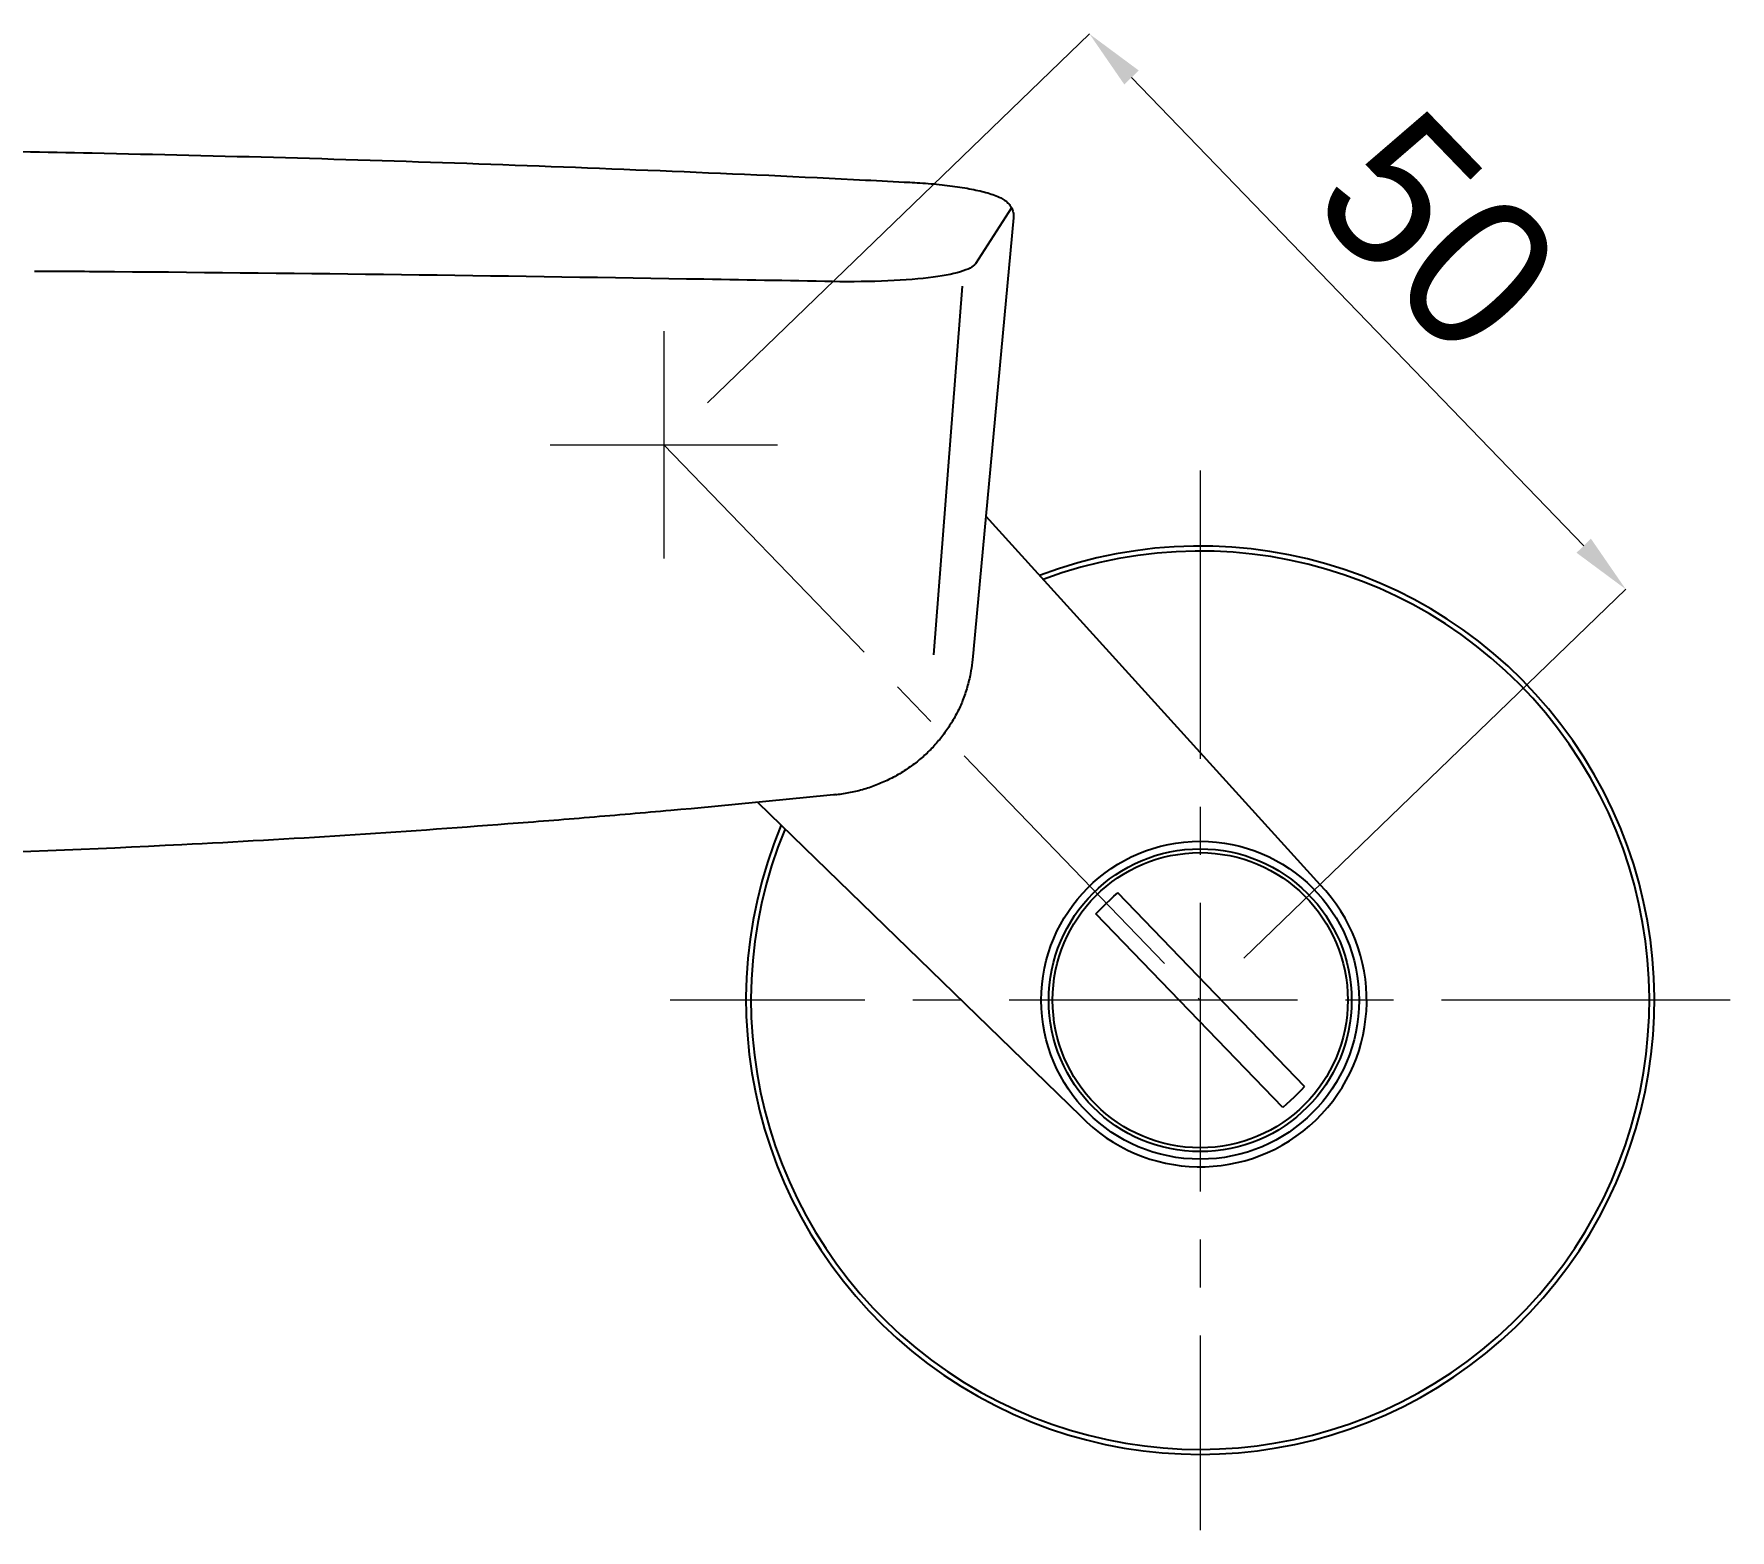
# Model space of a CAD drawing. Extents: x 0 to 1128, y 0 to 827.
# Drawn here: x 316.6 to 428.7, y 146.6 to 245.4 of the extents above; entities that cross this region are included whole.
import ezdxf

# ---------------------------------------------------------------- set-up
doc = ezdxf.new("R2010")
doc.units = 0
doc.header["$LTSCALE"] = 2
doc.header["$MEASUREMENT"] = 0
doc.header["$PDMODE"] = 3
doc.header["$PDSIZE"] = -10
doc.linetypes.add('CENTER2', pattern=[28.575, 19.05, -3.175, 3.175, -3.175])
doc.layers.get('0').update_dxf_attribs({"linetype": 'CONTINUOUS'})
doc.layers.get('DEFPOINTS').update_dxf_attribs({"linetype": 'CONTINUOUS'})
doc.layers.add('1', color=7, linetype='CONTINUOUS')
doc.layers.add('DEF_LAYER_ASSEM_MEMBER', color=7, linetype='CONTINUOUS')
doc.layers.add('Cneter', color=1, linetype='CENTER2', lineweight=13)
doc.styles.add('Daelim Dimension', font='')
doc.styles.get('Daelim Dimension').set_extended_font_data('나눔고딕')
doc.dimstyles.new('DEFAULT', dxfattribs={"dimscale": 2, "dimtxt": 2, "dimasz": 2, "dimexe": 0, "dimexo": 2, "dimgap": 1, "dimtad": 1, "dimdec": 1, "dimzin": 9, "dimdsep": 46, "dimtxsty": 'Daelim Dimension', "dimcen": 0.5, "dimclrd": 252, "dimclre": 252, "dimclrt": 3, "dimadec": 1, "dimazin": 0, "dimtfac": 1, "dimtdec": 1, "dimtix": 1, "dimtmove": 0, "dimatfit": 3, "dimfxl": 1, "dimtolj": 1, "dimtzin": 1, "dimlwd": 9, "dimlwe": 9, "dimarcsym": 0})

# ---------------------------------------------------------------- blocks, each defined once
blk = doc.blocks.new('*D8')
at = {"color": 5, "lineweight": 9, "ltscale": 0.5, "transparency": 16777216}
for p, q in [((361.12, 221.05), (386.36, 245.42)), ((389.14, 242.55), (419.01, 211.61)), ((396.55, 184.37), (421.78, 208.74))]:
    blk.add_line(p, q, dxfattribs=at)
at = {"color": 5, "ltscale": 0.5, "transparency": 16777216}
for points in [[(389.61, 243.01), (388.66, 242.08), (386.36, 245.42)], [(419.48, 212.08), (418.53, 211.15), (421.78, 208.74)]]:
    blk.add_solid(points, dxfattribs=at)
at = {"layer": 'DEFPOINTS', "color": 0, "ltscale": 0.5, "transparency": 16777216}
for p in [(358.24, 218.28), (421.78, 208.74), (393.67, 181.59)]:
    blk.add_point(p, dxfattribs=at)
at = {"color": 7, "ltscale": 0.5, "transparency": 16777216, "insert": (409.41, 232.24), "char_height": 10, "attachment_point": 5, "rotation": 314, "style": 'Daelim Dimension'}
blk.add_mtext('\\A1;50', dxfattribs=at)

msp = doc.modelspace()

# ---------------------------------------------------------------- linework, layer by layer
at = {"layer": '1'}
for p, q in [((381.34, 233.28), (378.7, 204.79)), ((381.21, 233.93), (378.82, 230.24)), ((377.94, 228.75), (376.06, 204.41))]:
    msp.add_line(p, q, dxfattribs=at)
for points, knots in [([(311.18, 237.73), (314.28, 237.69), (321.64, 237.54), (333.25, 237.27), (346.02, 236.86), (358.79, 236.37), (368.28, 235.95), (373.51, 235.67), (374.49, 235.62)], [0, 0, 0, 0, 0.146958, 0.348554, 0.550209, 0.751929, 0.95372, 1, 1, 1, 1]), ([(374.49, 235.63), (374.71, 235.61), (375.18, 235.59), (375.9, 235.53), (376.62, 235.46), (377.31, 235.37), (377.97, 235.28), (378.58, 235.17), (379.14, 235.05), (379.65, 234.92), (380.1, 234.77), (380.46, 234.61), (380.75, 234.45), (380.97, 234.27), (381.15, 234.05), (381.29, 233.79), (381.35, 233.52), (381.34, 233.35), (381.34, 233.28)], [0, 0, 0, 0, 0.065032, 0.138345, 0.211583, 0.284208, 0.357934, 0.432778, 0.508402, 0.585015, 0.663471, 0.748704, 0.807219, 0.853791, 0.896114, 0.935617, 0.974297, 1, 1, 1, 1]), ([(368.88, 229.07), (365.84, 229.13), (362.79, 229.18), (347.22, 229.44), (334.63, 229.6), (320.2, 229.72), (318.43, 229.73), (316.67, 229.74)], [0, 0, 0, 0, 0.176419, 0.176419, 0.899485, 0.899485, 1, 1, 1, 1]), ([(378.82, 230.24), (378.56, 229.85), (377.47, 229.52), (373.92, 229.1), (371.51, 229.02), (368.89, 229.07)], [0, 0, 0, 0, 0.495779, 0.495779, 1, 1, 1, 1]), ([(378.61, 203.91), (378.58, 203.66), (378.5, 203.11), (378.29, 202.26), (378, 201.4), (377.63, 200.59), (377.19, 199.81), (376.68, 199.08), (376.11, 198.39), (375.48, 197.76), (374.78, 197.19), (374.03, 196.66), (373.21, 196.2), (372.35, 195.82), (371.47, 195.51), (370.56, 195.29), (369.93, 195.19), (369.61, 195.16), (369.59, 195.16)], [0, 0, 0, 0, 0.054529, 0.120694, 0.187885, 0.251355, 0.315847, 0.38146, 0.447013, 0.512609, 0.577331, 0.647349, 0.717034, 0.78661, 0.8563, 0.926325, 0.996893, 1, 1, 1, 1]), ([(369.45, 195.16), (365.87, 194.79), (360.49, 194.27), (355.12, 193.81), (351.53, 193.51), (349.74, 193.37), (340.77, 192.68), (333.59, 192.22), (314.59, 191.26), (302.76, 190.92), (290.92, 190.81)], [0, 0, 0, 0, 0.1247518, 0.1871277, 0.1871277, 0.2495036, 0.2495036, 0.4990072, 0.4990072, 0.9095892, 0.9095892, 0.9095892, 0.9095892])]:
    msp.add_open_spline(points, degree=3, knots=knots, dxfattribs=at)
for points, degree in [([(378.7, 204.79), (378.66, 204.35), (378.61, 203.91)], 2), ([(369.59, 195.17), (369.55, 195.17), (369.5, 195.16), (369.46, 195.16)], 3)]:
    msp.add_open_spline(points, degree=degree, dxfattribs=at)
at = {"layer": 'Cneter', "lineweight": 5, "ltscale": 0.5}
for p, q in [((358.24, 225.78), (358.24, 210.78)), ((350.74, 218.28), (365.74, 218.28)), ((358.24, 218.28), (393.67, 181.59)), ((393.67, 216.59), (393.67, 146.59)), ((428.67, 181.59), (358.67, 181.59))]:
    msp.add_line(p, q, dxfattribs=at)
at = {"layer": 'DEF_LAYER_ASSEM_MEMBER', "color": 7, "linetype": 'Continuous'}
for p, q in [((379.52, 213.57), (401.58, 189.23)), ((364.46, 194.66), (385.76, 173.95)), ((400.56, 175.89), (388.22, 188.68)), ((399.13, 174.5), (386.78, 187.29))]:
    msp.add_line(p, q, dxfattribs=at)
for points in [[(387.48, 188), (387.72, 188.23), (387.97, 188.46), (388.22, 188.68)], [(386.78, 187.29), (387.01, 187.53), (387.24, 187.77), (387.48, 188)], [(399.87, 175.18), (399.62, 174.95), (399.38, 174.72), (399.13, 174.5)], [(400.56, 175.89), (400.34, 175.65), (400.1, 175.41), (399.87, 175.18)]]:
    msp.add_lwpolyline(points, dxfattribs=at)
for radius in [10.5, 10, 9.75]:
    msp.add_circle((393.67, 181.59), radius, dxfattribs=at)
for radius, start, end in [(30, 157.296, 110.704), (11, 224, 44)]:
    msp.add_arc((393.67, 181.59), radius, start, end, dxfattribs=at)
at = {"layer": 'DEF_LAYER_ASSEM_MEMBER', "color": 9, "linetype": 'Continuous'}
msp.add_arc((393.67, 181.59), 29.67, 157.545, 110.455, dxfattribs=at)

# ---------------------------------------------------------------- dimensions: what is measured, and where the dimension line sits
at = {"color": 5, "ltscale": 0.5}
dim = msp.add_aligned_dim(p1=(358.24, 218.28), p2=(393.67, 181.59), distance=39.08, text='50', dimstyle='DEFAULT', override={"dimtxt": 5, "dimclrd": 5, "dimclre": 5, "dimclrt": 7}, dxfattribs=at)
dim.commit()
dim.dimension.update_dxf_attribs({"geometry": '*D8', "text_midpoint": (409.41, 232.24)})

doc.saveas('drawing.dxf')
